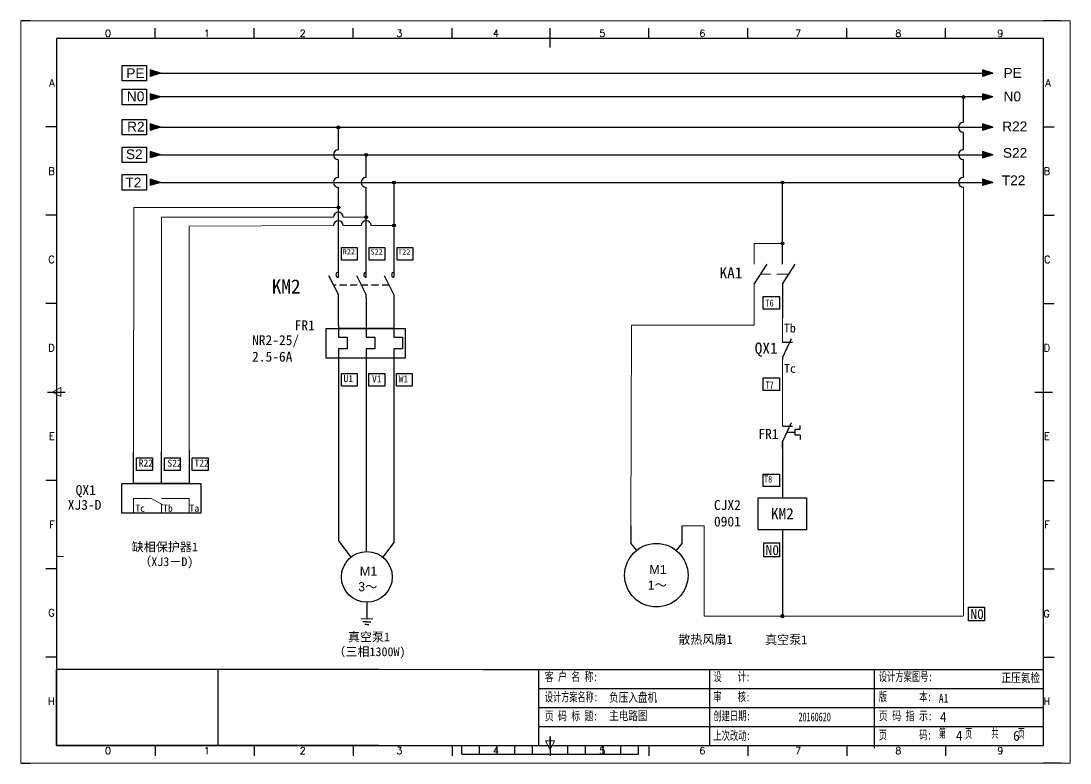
# Model space of a CAD drawing. Extents: x 2368 to 9674, y -1476 to 1321.
# Drawn here: x 3650.4 to 3947.4, y 229.6 to 439.6 of the extents above; entities that cross this region are included whole.
import ezdxf
from ezdxf.enums import TextEntityAlignment as Align

# ---------------------------------------------------------------- set-up
doc = ezdxf.new("R2010")
doc.units = 0
doc.header["$MEASUREMENT"] = 0
doc.linetypes.add('ACISOWELD', pattern=[3, 2, -1])
for name, color, linetype in [('AE_BOR', 1, 'Continuous'), ('MISC', 2, 'Continuous'), ('SYMS', 7, 'Continuous')]:
    doc.layers.add(name, color=color, linetype=linetype)
doc.styles.add('Standard0.67', font='', dxfattribs={"width": 0.67})
doc.styles.add('Standard_0.8', font='', dxfattribs={"width": 0.8})
doc.styles.add('WD', font='romans.shx', dxfattribs={"bigfont": 'gbcbig.shx'})
doc.styles.add('样式 0', font='')
doc.styles.add('样式 2', font='')
doc.styles.add('样式 8', font='arial.ttf')
doc.styles.get('Standard0.67').set_extended_font_data('FangSong_GB2312')
doc.styles.get('Standard_0.8').set_extended_font_data('FangSong_GB2312')
doc.styles.get('样式 0').set_extended_font_data('KaiTi_GB2312')
doc.styles.get('样式 2').set_extended_font_data('NSimSun')

# ---------------------------------------------------------------- blocks, each defined once
blk = doc.blocks.new('gb_a2_a')
for p, q in [((584, 410), (25, 410)), ((25, 410), (25, 10)), ((584, 10), (584, 410)), ((25, 10), (584, 10))]:
    blk.add_line(p, q)
at = {"lineweight": 9, "ltscale": 0.1}
blk.add_line((25, 116.86), (29, 116.86), dxfattribs=at)
at = {"layer": 'AE_BOR', "lineweight": 30}
for p, q in [((10, 420), (4.93, 420)), ((594, 420), (584, 420)), ((4.93, 0), (10, 0)), ((594, 0), (584, 0))]:
    blk.add_line(p, q, dxfattribs=at)
at = {"layer": 'AE_BOR', "color": 1, "lineweight": 15}
for p, q in [((4.93, 420), (598.93, 420)), ((4.93, 0), (4.93, 420)), ((598.93, 420), (598.93, 0)), ((22.5, 210), (27.5, 212.5)), ((27.5, 207.5), (22.5, 210)), ((27.5, 212.5), (27.5, 207.5)), ((304.5, 7.5), (302, 12.5)), ((302, 12.5), (307, 12.5)), ((307, 12.5), (304.5, 7.5)), ((598.93, 0), (4.93, 0))]:
    blk.add_line(p, q, dxfattribs=at)
at = {"layer": 'AE_BOR'}
for p, q in [((81, 410), (81, 416)), ((137, 410), (137, 416)), ((193, 410), (193, 416)), ((249, 410), (249, 416)), ((304.5, 410), (304.5, 416)), ((360.5, 410), (360.5, 416)), ((416.5, 410), (416.5, 416)), ((472.5, 410), (472.5, 416)), ((528.5, 410), (528.5, 416)), ((25, 360), (19, 360)), ((584, 360), (590, 360)), ((25, 310), (19, 310)), ((584, 310), (590, 310)), ((25, 260), (19, 260)), ((584, 260), (590, 260)), ((25, 160), (19, 160)), ((584, 160), (590, 160)), ((25, 110), (19, 110)), ((584, 110), (590, 110)), ((25, 60), (19, 60)), ((584, 60), (590, 60)), ((81, 10), (81, 4)), ((137, 10), (137, 4)), ((193, 10), (193, 4)), ((249, 10), (249, 4)), ((304.5, 10), (304.5, 4)), ((360.5, 10), (360.5, 4)), ((416.5, 10), (416.5, 4)), ((472.5, 10), (472.5, 4)), ((528.5, 10), (528.5, 4))]:
    blk.add_line(p, q, dxfattribs=at)
at = {"layer": 'AE_BOR', "color": 2, "lineweight": 30}
for p, q in [((304.5, 405), (304.5, 415)), ((20, 210), (30, 210)), ((579, 210), (589, 210)), ((304.5, 10), (304.5, 15)), ((304.5, 15), (304.5, 5)), ((254.5, 5), (254.5, 10)), ((264.5, 5), (264.5, 10)), ((274.5, 5), (274.5, 10)), ((284.5, 5), (284.5, 10)), ((294.5, 5), (294.5, 10)), ((304.5, 10), (304.5, 5)), ((314.5, 5), (314.5, 10)), ((324.5, 5), (324.5, 10)), ((334.5, 5), (334.5, 10)), ((344.5, 5), (344.5, 10)), ((354.5, 5), (354.5, 10)), ((254.5, 5), (354.5, 5))]:
    blk.add_line(p, q, dxfattribs=at)
at = {"layer": 'AE_BOR', "style": 'WD'}
for s, p in [('0', (54.27, 411)), ('1', (110.12, 411)), ('2', (164.42, 411)), ('3', (219.22, 411)), ('4', (273.82, 411)), ('5', (334.12, 411)), ('6', (390.81, 411)), ('7', (445.01, 411)), ('8', (501.67, 411)), ('9', (559.4, 411)), ('0', (54.27, 5)), ('1', (110.12, 5)), ('2', (164.42, 5)), ('3', (219.22, 5)), ('4', (273.82, 5)), ('5', (334.12, 5)), ('6', (390.81, 5)), ('7', (445.01, 5)), ('8', (501.67, 5)), ('9', (559.4, 5))]:
    blk.add_text(s, height=4, dxfattribs=at).set_placement(p, align=Align.CENTER)
for s, p in [('A', (24, 385)), ('A', (588.05, 385)), ('B', (24, 335)), ('B', (587.67, 335)), ('C', (24, 285)), ('C', (587.86, 285)), ('D', (24, 235)), ('D', (587.67, 235)), ('E', (24, 185)), ('E', (587.48, 185)), ('F', (24, 135)), ('F', (587.48, 135)), ('F', (587.48, 135)), ('G', (24, 85)), ('G', (587.48, 84.56)), ('H', (24, 35)), ('H', (587.67, 35))]:
    blk.add_text(s, height=4, dxfattribs=at).set_placement(p, align=Align.MIDDLE_RIGHT)
blk = doc.blocks.new('WDDOT')
blk.add_hatch(color=256).paths.add_polyline_path([(0.5, 0, 1), (-0.5, 0, 1)])
blk.add_circle((0, 0), 0.5)

msp = doc.modelspace()

# ---------------------------------------------------------------- hatches: boundary and pattern name
for points in [[(3689.87248, 418.11617), (3686.95411, 419.05143), (3686.95411, 417.18092)], [(3925.5763, 418.12024), (3922.65793, 419.05549), (3922.65793, 417.18499)], [(3689.87248, 409.55044), (3686.95411, 410.48569), (3686.95411, 408.61519)], [(3925.5763, 409.55451), (3922.65793, 410.48976), (3922.65793, 408.61926)], [(3689.87248, 401.79255), (3686.95411, 402.7278), (3686.95411, 400.8573)], [(3925.5763, 401.75826), (3922.65793, 402.69351), (3922.65793, 400.82301)], [(3689.87248, 393.95794), (3686.95411, 394.89319), (3686.95411, 393.02269)], [(3925.5763, 393.96201), (3922.65793, 394.89726), (3922.65793, 393.02676)]]:
    msp.add_hatch(color=256).paths.add_polyline_path(points)
h = msp.add_hatch(color=256)
edge = h.paths.add_edge_path()
edge.add_arc((3917.23032, 418.10457), 0.39323, 0, 360)
h = msp.add_hatch(color=256)
edge = h.paths.add_edge_path()
edge.add_arc((3740.24589, 409.52183), 0.39323, 0, 360)
h = msp.add_hatch(color=256)
edge = h.paths.add_edge_path()
edge.add_arc((3748.12073, 401.75987), 0.39323, 0, 360)
h = msp.add_hatch(color=256)
edge = h.paths.add_edge_path()
edge.add_arc((3755.99458, 393.93026), 0.39323, 0, 360)
h = msp.add_hatch(color=256)
edge = h.paths.add_edge_path()
edge.add_arc((3865.96298, 393.92893), 0.39323, 0, 360)
h = msp.add_hatch(color=256)
edge = h.paths.add_edge_path()
edge.add_arc((3740.27162, 386.84536), 0.39323, 0, 360)
h = msp.add_hatch(color=256)
edge = h.paths.add_edge_path()
edge.add_arc((3748.12153, 384.10627), 0.39323, 0, 360)
h = msp.add_hatch(color=256)
edge = h.paths.add_edge_path()
edge.add_arc((3755.99613, 381.74561), 0.39323, 0, 360)
h = msp.add_hatch(color=256)
edge = h.paths.add_edge_path()
edge.add_arc((3865.96298, 376.6417), 0.39323, 0, 360)
at = {"lineweight": 0}
h = msp.add_hatch(color=256, dxfattribs=at)
edge = h.paths.add_edge_path()
edge.add_arc((3865.96298, 271.21096), 0.5, 0, 360)
at = {"layer": 'MISC'}
for points in [[(3689.87248, 424.88077), (3686.95411, 425.81602), (3686.95411, 423.94552)], [(3925.5763, 424.88484), (3922.65793, 425.82009), (3922.65793, 423.94959)]]:
    msp.add_hatch(color=256, dxfattribs=at).paths.add_polyline_path(points)

# ---------------------------------------------------------------- linework, layer by layer
for p, q in [((3689.87248, 418.11617), (3686.95411, 419.05143)), ((3686.95411, 419.05143), (3686.95411, 417.18092)), ((3925.5763, 418.12024), (3922.65793, 419.05549)), ((3922.65793, 419.05549), (3922.65793, 417.18499)), ((3689.87248, 418.11617), (3686.95411, 417.18092)), ((3925.5763, 418.12024), (3922.65793, 417.18499)), ((3689.87248, 409.55044), (3686.95411, 410.48569)), ((3686.95411, 410.48569), (3686.95411, 408.61519)), ((3925.5763, 409.55451), (3922.65793, 410.48976)), ((3922.65793, 410.48976), (3922.65793, 408.61926)), ((3689.87248, 409.55044), (3686.95411, 408.61519)), ((3689.85978, 409.55451), (3925.5763, 409.55451)), ((3689.87248, 409.55451), (3706.78388, 409.55451)), ((3925.5763, 409.55451), (3922.65793, 408.61926)), ((3689.87248, 401.79255), (3686.95411, 402.7278)), ((3686.95411, 402.7278), (3686.95411, 400.8573)), ((3689.87248, 401.79255), (3686.95411, 400.8573)), ((3689.87248, 401.79255), (3706.79092, 401.79255)), ((3689.87248, 401.79255), (3925.4693, 401.79255)), ((3925.5763, 401.75826), (3922.65793, 402.69351)), ((3922.65793, 402.69351), (3922.65793, 400.82301)), ((3925.5763, 401.75826), (3922.65793, 400.82301)), ((3689.87248, 393.95794), (3686.95411, 394.89319)), ((3686.95411, 394.89319), (3686.95411, 393.02269)), ((3689.87248, 393.95794), (3686.95411, 393.02269)), ((3689.87248, 393.95794), (3706.79127, 393.95794)), ((3689.87248, 393.95794), (3925.5636, 393.95794)), ((3925.5763, 393.96201), (3922.65793, 394.89726)), ((3922.65793, 394.89726), (3922.65793, 393.02676)), ((3925.5763, 393.96201), (3922.65793, 393.02676)), ((3857.99226, 365.13689), (3861.64777, 370.80957)), ((3865.96298, 365.13689), (3869.61849, 370.80957)), ((3737.4682, 367.64219), (3740.2459, 362.13382)), ((3745.3432, 367.64219), (3748.1209, 362.13382)), ((3753.2182, 367.64219), (3755.9959, 362.13382)), ((3740.24599, 350.1039), (3742.69871, 350.1039)), ((3742.69871, 350.1039), (3742.69871, 346.80196)), ((3748.12099, 350.10385), (3750.57331, 350.10385)), ((3750.57331, 350.10385), (3750.57331, 346.80191)), ((3755.99486, 350.10343), (3758.44792, 350.10343)), ((3758.44792, 350.10343), (3758.44792, 346.80148)), ((3868.41814, 349.67441), (3865.96298, 344.41959)), ((3865.96298, 348.71647), (3868.78289, 348.71647)), ((3742.69871, 346.80196), (3740.24608, 346.80196)), ((3750.57331, 346.80191), (3748.12108, 346.80191)), ((3758.44792, 346.80148), (3755.99487, 346.80148)), ((3868.41814, 325.88467), (3865.96298, 320.62985)), ((3866.19681, 324.92672), (3868.78289, 324.92672)), ((3869.55882, 322.43177), (3869.55882, 324.08274)), ((3869.55882, 324.08274), (3870.99969, 324.08274)), ((3871.02809, 322.43177), (3869.55882, 322.43177)), ((3871.02809, 321.16234), (3871.02809, 321.1722)), ((3865.96298, 320.62985), (3865.96298, 309.63244)), ((3865.96298, 320.62985), (3865.96298, 316.22042)), ((3865.96298, 320.01257), (3865.96298, 304.63229)), ((3865.96298, 295.63219), (3865.96298, 271.21096)), ((3748.30543, 275.11318), (3748.30543, 270.41406)), ((3748.30543, 269.54146), (3747.17963, 269.54146)), ((3748.30543, 268.84716), (3747.73124, 268.84716)), ((3748.30543, 269.54146), (3749.43123, 269.54146)), ((3748.30543, 268.84716), (3748.87961, 268.84716)), ((3796.88847, 250.70992), (3841.14, 250.70992)), ((3841.14, 250.70992), (3909.92559, 250.70992)), ((3909.92559, 250.70992), (3939.92342, 250.70992)), ((3796.88847, 245.3484), (3841.14, 245.3484)), ((3841.14, 245.3484), (3909.92559, 245.3484)), ((3909.92559, 245.3484), (3939.92342, 245.3484)), ((3796.88847, 239.98688), (3841.14, 239.98688)), ((3841.14, 239.98688), (3909.92559, 239.98688)), ((3781.19, 234.62535), (3841.14, 234.62535)), ((3781.19, 234.62535), (3841.14, 234.62535)), ((3841.14, 234.62535), (3909.92559, 234.62535))]:
    msp.add_line(p, q)
at = {"color": 0}
for p, q in [((3925.5763, 418.12024), (3689.87248, 418.12024)), ((3917.21387, 410.93707), (3917.21387, 418.10457)), ((3740.2459, 403.15404), (3740.2459, 409.52183)), ((3917.21387, 403.17511), (3917.21387, 408.14873)), ((3748.12074, 395.3235), (3748.12074, 401.75987)), ((3740.2459, 395.3235), (3740.2459, 400.3657)), ((3917.21387, 395.3405), (3917.21387, 400.38677)), ((3706.07589, 256.07144), (3706.07589, 234.62535))]:
    msp.add_line(p, q, dxfattribs=at)
at = {"color": 0, "ltscale": 2}
for p, q in [((3740.24589, 409.52183), (3739.85266, 409.52183)), ((3748.12073, 401.75987), (3747.7275, 401.75987)), ((3740.2459, 367.10349), (3740.2459, 392.53516)), ((3748.12074, 367.10349), (3748.12074, 392.53516)), ((3755.99458, 393.93026), (3755.60135, 393.93026)), ((3755.99458, 393.92526), (3755.99473, 367.10349)), ((3865.96298, 370.80957), (3865.96298, 393.96364)), ((3740.27162, 386.84536), (3739.8784, 386.84536)), ((3748.12153, 384.10627), (3747.7283, 384.10627)), ((3755.99613, 381.74561), (3755.6029, 381.74561)), ((3865.96298, 365.13689), (3865.96298, 355.59166)), ((3740.2459, 361.62385), (3740.2459, 362.13382)), ((3740.2459, 353.4362), (3740.2459, 361.62385)), ((3748.12068, 361.31211), (3748.12099, 350.10385)), ((3748.12074, 361.62385), (3748.12074, 362.13413)), ((3748.12074, 361.30474), (3748.12074, 361.62385)), ((3755.99476, 362.13607), (3755.99477, 361.62385)), ((3755.99479, 361.62385), (3755.99486, 350.10343)), ((3740.2459, 353.4362), (3740.24599, 350.1039)), ((3755.99557, 352.62907), (3740.24637, 352.62917)), ((3740.24608, 346.80196), (3740.24653, 330.05435)), ((3748.12108, 346.80191), (3748.12153, 330.05435)), ((3755.99487, 346.80148), (3755.99497, 330.05435)), ((3865.96298, 344.41959), (3865.96298, 343.80231)), ((3740.24692, 330.0544), (3740.24692, 312.4952)), ((3748.12153, 330.05435), (3748.12153, 312.4952)), ((3755.99613, 330.05392), (3755.99613, 312.4952)), ((3866.19681, 324.92672), (3865.96298, 324.92672)), ((3867.19056, 323.25726), (3869.55882, 323.25726)), ((3698.00402, 318.20929), (3698.00407, 308.70234)), ((3865.96298, 320.62985), (3865.96298, 320.01257)), ((3865.96298, 318.59403), (3865.96298, 320.62985)), ((3682.25515, 308.70234), (3682.25515, 317.69707)), ((3690.12999, 308.70234), (3690.12999, 317.69707)), ((3740.24692, 312.4952), (3740.24692, 292.50998)), ((3748.12153, 312.4952), (3748.12153, 289.47747)), ((3755.99613, 312.4952), (3755.99613, 292.03834)), ((3698.00483, 308.70229), (3682.25562, 308.70239)), ((3660.42342, 234.62535), (3660.42342, 256.07144)), ((3751.72837, 256.07144), (3660.42342, 256.07144)), ((3781.19, 256.07144), (3939.92342, 256.07144)), ((3796.88847, 256.07144), (3796.88847, 234.62535)), ((3845.45433, 234.36091), (3845.45433, 256.07144)), ((3892.03452, 233.86745), (3892.03452, 256.07144)), ((3939.92342, 234.62535), (3939.92342, 256.07144)), ((3909.92559, 239.98688), (3939.92342, 239.98688)), ((3751.72837, 234.62535), (3660.42342, 234.62535)), ((3909.92559, 234.62535), (3939.92342, 234.62535))]:
    msp.add_line(p, q, dxfattribs=at)
at = {"lineweight": 0}
for p, q in [((3917.21387, 392.55216), (3917.21387, 271.25742)), ((3682.30465, 386.84536), (3682.25515, 317.69707)), ((3740.27162, 386.84536), (3682.30465, 386.84536)), ((3682.30465, 386.84536), (3682.30465, 386.84536)), ((3690.12918, 384.10627), (3690.12918, 317.69707)), ((3690.12918, 381.58044), (3690.12918, 384.10627)), ((3690.12918, 384.10627), (3738.85275, 384.10627)), ((3748.12153, 384.10627), (3741.64109, 384.10627)), ((3698.0032, 381.58044), (3738.85275, 381.7042)), ((3698.0032, 381.58044), (3698.0032, 317.69707)), ((3746.72736, 381.72318), (3741.64109, 381.7042)), ((3755.99613, 381.74561), (3749.5157, 381.72318)), ((3857.92351, 376.6417), (3866.06223, 376.6417)), ((3857.92351, 376.6417), (3857.92351, 370.80957)), ((3859.93157, 368.01162), (3862.57584, 368.01162)), ((3864.41214, 368.01162), (3867.86437, 368.01162)), ((3857.99226, 365.13689), (3857.99226, 353.58027)), ((3823.093, 296.7783), (3823.19339, 353.58027)), ((3857.99226, 353.58027), (3823.19339, 353.58027)), ((3865.96298, 348.71647), (3865.96298, 349.47499)), ((3682.25562, 300.31852), (3682.25562, 304.51043)), ((3682.25562, 304.51043), (3687.25562, 304.51043)), ((3687.25562, 304.51043), (3690.55197, 302.72747)), ((3698.00483, 304.51043), (3690.12999, 304.51043)), ((3690.12999, 300.31852), (3690.12999, 302.95571)), ((3698.00483, 300.31852), (3698.00483, 304.51043)), ((3837.45033, 296.7783), (3843.82043, 296.7783)), ((3843.82043, 296.7783), (3843.82043, 271.21096)), ((3748.30543, 270.41406), (3746.61543, 270.41406)), ((3748.30543, 270.41406), (3749.99543, 270.41406)), ((3917.17823, 271.21096), (3843.90665, 271.21096))]:
    msp.add_line(p, q, dxfattribs=at)
at = {"linetype": 'ACISOWELD'}
msp.add_line((3754.60705, 364.888), (3738.85705, 364.888), dxfattribs=at)
at = {"linetype": 'Continuous', "lineweight": 0}
for p, q in [((3865.96298, 355.59166), (3865.96298, 349.47499)), ((3865.96298, 343.80231), (3865.96298, 324.92672))]:
    msp.add_line(p, q, dxfattribs=at)
at = {"ltscale": 2}
for p, q in [((3870.99845, 324.08274), (3870.99817, 325.1787)), ((3871.02809, 322.43177), (3871.02809, 321.1722)), ((3823.093, 296.7783), (3823.093, 291.74885)), ((3837.45033, 296.7783), (3837.45033, 291.76382)), ((3740.24692, 292.50998), (3743.89279, 287.82047)), ((3755.99613, 292.03834), (3752.71887, 287.81629)), ((3823.093, 292.54325), (3823.093, 292.54325)), ((3823.093, 291.74885), (3824.7499, 289.67466)), ((3837.45033, 291.76382), (3835.78251, 289.66943)), ((3837.43841, 291.74901), (3837.43841, 291.74887)), ((3754.04359, 289.47996), (3754.04359, 289.47984))]:
    msp.add_line(p, q, dxfattribs=at)
at = {"lineweight": 9, "ltscale": 0.1}
for p, q in [((3751.72837, 256.07144), (3781.19, 256.07144)), ((3840.68862, 256.05172), (3870.15025, 256.05172)), ((3751.72837, 234.62535), (3781.19, 234.62535)), ((3779.83265, 234.62535), (3779.83265, 234.62535)), ((3779.83265, 234.62535), (3779.83265, 234.62535))]:
    msp.add_line(p, q, dxfattribs=at)
at = {"color": 1, "lineweight": -3}
for points in [[(3679.00668, 427.06113), (3685.94755, 427.06113), (3685.94755, 422.70855), (3679.00668, 422.70855)], [(3679.00668, 420.29247), (3685.94755, 420.29247), (3685.94755, 415.93988), (3679.00668, 415.93988)], [(3679.00668, 411.72673), (3685.94755, 411.72673), (3685.94755, 407.37415), (3679.00668, 407.37415)], [(3679.00668, 403.93048), (3685.94755, 403.93048), (3685.94755, 399.5779), (3679.00668, 399.5779)], [(3679.00668, 396.13423), (3685.94755, 396.13423), (3685.94755, 391.78165), (3679.00668, 391.78165)]]:
    msp.add_lwpolyline(points, close=True, dxfattribs=at)
at = {"color": 1, "ltscale": 2}
for points in [[(3741.10858, 375.52287), (3745.56945, 375.52287), (3745.56945, 371.92707), (3741.10858, 371.92707)], [(3748.97372, 375.52287), (3753.43458, 375.52287), (3753.43458, 371.92707), (3748.97372, 371.92707)], [(3756.88259, 375.52287), (3761.34346, 375.52287), (3761.34346, 371.92707), (3756.88259, 371.92707)], [(3860.48758, 361.61468), (3865.16298, 361.61468), (3865.16298, 358.04264), (3860.48758, 358.04264)], [(3741.10726, 339.8578), (3745.56813, 339.8578), (3745.56813, 336.262), (3741.10726, 336.262)], [(3748.91421, 339.8578), (3753.37508, 339.8578), (3753.37508, 336.262), (3748.91421, 336.262)], [(3756.72181, 339.8578), (3761.18268, 339.8578), (3761.18268, 336.262), (3756.72181, 336.262)], [(3860.48758, 338.65181), (3865.16298, 338.65181), (3865.16298, 335.07977), (3860.48758, 335.07977)], [(3683.11784, 315.98092), (3687.5787, 315.98092), (3687.5787, 312.38512), (3683.11784, 312.38512)], [(3690.98297, 315.98092), (3695.44384, 315.98092), (3695.44384, 312.38512), (3690.98297, 312.38512)], [(3698.89185, 315.98092), (3703.35272, 315.98092), (3703.35272, 312.38512), (3698.89185, 312.38512)], [(3860.48758, 311.41551), (3865.16298, 311.41551), (3865.16298, 307.84347), (3860.48758, 307.84347)], [(3860.6994, 291.89747), (3865.16298, 291.89747), (3865.16298, 288.01136), (3860.6994, 288.01136)], [(3918.6861, 273.77061), (3923.14969, 273.77061), (3923.14969, 269.88451), (3918.6861, 269.88451)]]:
    msp.add_lwpolyline(points, close=True, dxfattribs=at)
at = {"color": 0, "ltscale": 2}
for points in [[(3736.80376, 352.62912), (3759.19765, 352.62912), (3759.19765, 344.2453), (3736.80376, 344.2453)], [(3678.93305, 308.70234), (3701.32694, 308.70234), (3701.32694, 300.31852), (3678.93305, 300.31852)]]:
    msp.add_lwpolyline(points, close=True, dxfattribs=at)
msp.add_lwpolyline([(3859.09764, 304.63229), (3872.82832, 304.63229), (3872.82832, 295.63219), (3859.09764, 295.63219)], close=True)
for centre, radius in [((3917.23032, 418.10457), 0.39323), ((3740.24589, 409.52183), 0.39323), ((3748.12073, 401.75987), 0.39323), ((3755.99458, 393.93026), 0.39323), ((3865.96298, 393.92893), 0.39323), ((3740.27162, 386.84536), 0.39323), ((3748.12153, 384.10627), 0.39323), ((3755.99613, 381.74561), 0.39323), ((3865.96298, 376.6417), 0.39323), ((3830.2657, 282.7697), 8.97915), ((3748.30543, 282.2965), 7.18332)]:
    msp.add_circle(centre, radius)
at = {"lineweight": 0}
msp.add_circle((3865.96298, 271.21096), 0.5, dxfattribs=at)
at = {"color": 0, "ltscale": 2}
for centre, start, end in [((3917.21387, 409.5429), 90, 270), ((3740.2459, 401.75987), 90, 270), ((3917.21387, 401.78094), 90, 270), ((3740.2459, 393.92933), 90, 270), ((3748.12074, 393.92933), 90, 270), ((3917.21387, 393.94633), 90, 270), ((3740.24692, 384.10627), 0, 180), ((3740.24692, 381.7042), 0, 180), ((3748.12153, 381.72318), 0, 180)]:
    msp.add_arc(centre, 1.39417, start, end, dxfattribs=at)
for centre in [(3740.24666, 367.80694), (3748.12166, 367.80694), (3755.99519, 367.80694)]:
    msp.add_arc(centre, 0.70345, 90, 270)
at = {"layer": 'MISC'}
for p, q in [((3689.87248, 424.88077), (3686.95411, 425.81602)), ((3686.95411, 425.81602), (3686.95411, 423.94552)), ((3689.87248, 424.88077), (3686.95411, 423.94552)), ((3689.87248, 424.88484), (3925.5763, 424.88484)), ((3925.5763, 424.88484), (3922.65793, 425.82009)), ((3922.65793, 425.82009), (3922.65793, 423.94959)), ((3925.5763, 424.88484), (3922.65793, 423.94959))]:
    msp.add_line(p, q, dxfattribs=at)

# ---------------------------------------------------------------- block references
at = {"xscale": 0.5, "yscale": 0.5, "zscale": 0.5}
msp.add_blockref('gb_a2_a', (3647.92342, 229.62535), dxfattribs=at)
at = {"layer": 'SYMS', "color": 0, "lineweight": -3, "xscale": 0.5, "yscale": 0.5, "zscale": 0.5}
for p in [(3917.23032, 418.10457), (3865.96298, 393.92893), (3865.96298, 376.6417)]:
    msp.add_blockref('WDDOT', p, dxfattribs=at)
at = {"layer": 'SYMS', "lineweight": -3, "xscale": 0.5, "yscale": 0.5, "zscale": 0.5}
for p in [(3917.23032, 418.10457), (3740.24589, 409.52183), (3748.12073, 401.75987), (3755.99458, 393.93026), (3865.96298, 393.92893), (3740.27162, 386.84536), (3748.12153, 384.10627), (3755.99613, 381.74561), (3865.96298, 376.6417)]:
    msp.add_blockref('WDDOT', p, dxfattribs=at)

# ---------------------------------------------------------------- texts
at = {"attachment_point": 1}
for s, insert, char_height, width, style in [('N0', (3680.371, 419.67108), 2.772, 4.9666581, '样式 8'), ('N0', (3928.57127, 419.65294), 2.772, 4.9666581, '样式 8'), ('R2', (3680.43409, 411.1082), 2.772, 4.9666581, '样式 8'), ('R22', (3928.19652, 411.17661), 2.772, 15.2742546, '样式 8'), ('S2', (3680.1041, 403.30684), 2.772, 4.9666581, '样式 8'), ('S22', (3928.38746, 403.6924), 2.772, 19.4368658, '样式 8'), ('T2', (3679.95469, 395.30055), 2.772, 4.9666581, '样式 8'), ('T22', (3928.08254, 395.91837), 2.772, 15.2742546, '样式 8'), ('\\pi-0.08632;KA1', (3848.23277, 369.94867), 3.185, 7.1073496, '样式 0'), ('\\pi1.768;Tb', (3864.60663, 353.968), 2.5, 7.1073496, '样式 0'), ('\\pi-0.010492;QX1', (3858.12997, 348.61408), 3.185, 7.1073496, '样式 0'), ('\\pi1.768;Tc', (3864.63365, 342.55087), 2.5, 7.1073496, '样式 0'), ('\\pi0.45543;KM2', (3862.24425, 301.77511), 3.185, 7.3162495, '样式 2'), ('{\\C2;M1}', (3746.30508, 285.21306), 2.56, 8.7428007, '样式 8'), ('{\\C2;M1}', (3828.26536, 285.68625), 2.56, 8.7428007, '样式 8'), ('{\\fAIGDT|b0|i0|c2|p2;\\C2;3\\fSimSun|b0|i0|c134|p2;～}', (3745.89036, 280.80262), 2.56, 9.87863, '样式 8'), ('{\\fAIGDT|b0|i0|c2|p2;\\C2;1\\fSimSun|b0|i0|c134|p2;～}', (3827.85063, 281.27581), 2.56, 9.87863, '样式 8')]:
    msp.add_mtext(s, dxfattribs=dict(at, insert=insert, char_height=char_height, width=width, style=style))
at = {"char_height": 2.5, "attachment_point": 1}
for s, insert, width in [('\\pi2.782;{\\fSimSun|b0|i0|c134|p2;缺相保护器1\\P\\pi4.921;（XJ3－D)}', (3678.94912, 292.01772), 23.0500614), ('\\pi6.372;{\\fSimSun|b0|i0|c134|p2;真空泵1\\P\\pi2.254;（三相1300W)}', (3736.57317, 266.54106), 23.0500614), ('{\\fSimSun|b0|i0|c134|p2;散热风扇1}', (3836.48882, 265.84124), 47.4976085), ('{\\fSimSun|b0|i0|c134|p2;真空泵1}', (3861.07299, 265.75799), 47.4976085)]:
    msp.add_mtext(s, dxfattribs=dict(at, insert=insert, width=width))
at = {"color": 0, "ltscale": 2, "char_height": 2.5, "attachment_point": 1}
for s, insert, width, style in [('{\\fSimSun|b0|i0|c134|p2;\\W0.72;客 户 名 称:}', (3798.69198, 255.30305), 16.2476781, 'Standard0.67'), ('{\\fSimSun|b0|i0|c134|p2;设    计:}', (3846.40629, 255.30305), 12.0312135, 'Standard0.67'), ('{\\fSimSun|b0|i0|c134|p2;设计方案图号:}', (3893.23917, 255.30305), 15.1643965, 'Standard0.67'), ('{\\fSimSun|b0|i0|c134|p2;\\W0.66;设计方案名称:}', (3798.69198, 249.57443), 15.1234231, 'Standard0.67'), ('{\\fSimSun|b0|i0|c134|p2;审    核:}', (3846.40629, 249.62968), 12.0312135, 'Standard0.67'), ('{\\fSimSun|b0|i0|c134|p2;版        本:}', (3893.23917, 249.62968), 16.8497761, 'Standard0.67'), ('{\\fSimSun|b0|i0|c134|p2;A1}', (3910.2379, 249.18925), 33.907767, 'Standard_0.8'), ('{\\fSimSun|b0|i0|c134|p2;\\W0.72;页 码 标 题:}', (3798.69198, 244.20619), 15.1234231, 'Standard0.67'), ('{\\fSimSun|b0|i0|c134|p2;创建日期:}', (3846.40629, 244.22244), 12.0312135, 'Standard0.67'), ('{\\fSimSun|b0|i0|c134|p2;20160620}', (3870.53683, 243.92456), 12.0312135, 'Standard0.67'), ('{\\fSimSun|b0|i0|c134|p2;\\W0.73;页 码 指 示:}', (3893.23917, 244.22244), 16.1994502, 'Standard0.67'), ('{\\fSimSun|b0|i0|c134|p2;上次改动:}', (3846.40629, 238.63191), 12.0312135, 'Standard0.67'), ('{\\fSimSun|b0|i0|c134|p2;页        码:}', (3893.23917, 238.78172), 15.7257887, 'Standard0.67'), ('{\\Fromans,gbcbig|c134;第}    {\\Fromans,gbcbig|c134;页}    {\\Fromans,gbcbig|c134;共}    {\\Fromans,gbcbig|c134;页}', (3910.23578, 239.02717), 33.907767, 'Standard_0.8')]:
    msp.add_mtext(s, dxfattribs=dict(at, insert=insert, width=width, style=style))
at = {"layer": 'MISC', "char_height": 2.772, "width": 4.9666581, "attachment_point": 1, "style": '样式 8'}
for insert in [(3680.20686, 426.23567), (3928.57127, 426.30562)]:
    msp.add_mtext('PE', dxfattribs=dict(at, insert=insert))
at = {"layer": 'MISC', "color": 0, "attachment_point": 1}
for s, insert, char_height, width, style in [('R22', (3741.4499, 375.083), 1.5, 5.0168263, '样式 0'), ('S22', (3749.31604, 375.03003), 1.5, 5.0168263, '样式 0'), ('T22', (3757.13849, 375.03162), 1.5, 5.0168263, '样式 0'), ('KM2', (3721.38245, 366.48969), 4, 5.0168263, '样式 0'), ('\\pi-0.4481;{\\W0.7;T6}', (3861.64812, 360.80263), 2, 3.3188227, '样式 0'), ('FR1', (3727.85986, 354.90026), 2.8, 5.0168263, '样式 0'), ('NR2-25/\\P2.5-6A', (3715.80791, 350.7037), 2.8, 20.467855, '样式 0'), ('U1', (3741.70483, 339.41793), 2, 5.0168263, '样式 0'), ('V1', (3749.76905, 339.36496), 2, 5.0168263, '样式 0'), ('W1', (3757.31938, 339.36655), 2, 5.0168263, '样式 0'), ('\\pi-0.4147;{\\W0.7;T7}', (3861.62531, 337.60923), 2, 3.3188227, '样式 0'), ('FR1', (3859.15329, 324.16115), 2.8, 5.0168263, '样式 0'), ('R22', (3683.71541, 315.54105), 2, 5.0168263, '样式 0'), ('S22', (3691.83781, 315.48808), 2, 5.0168263, '样式 0'), ('T22', (3699.48942, 315.48967), 2, 5.0168263, '样式 0'), ('\\pi-0.3814;{\\W0.7;T8}', (3861.15829, 310.99481), 2, 3.3188227, '样式 0'), ('QX1', (3665.86243, 308.28753), 2.8, 5.0168263, '样式 0'), ('XJ3-D', (3663.63178, 304.09097), 2.8, 11.3498776, '样式 0'), ('CJX2\\P0901', (3846.58317, 304.04129), 2.8, 7.9310995, '样式 0'), ('Tc', (3682.76699, 302.72225), 2, 5.0168263, '样式 0'), ('Tb', (3690.64182, 302.72225), 2, 5.0168263, '样式 0'), ('Ta', (3698.10906, 302.72225), 2, 5.0168263, '样式 0'), ('N0', (3861.19882, 291.31696), 2.8, 5.0168263, '样式 0'), ('N0', (3919.18553, 273.1901), 2.8, 5.0168263, '样式 0'), ('{\\fSimSun|b0|i0|c134|p2;正压氦检}', (3927.96601, 254.97741), 2.5, 24.1794102, 'Standard_0.8'), ('{\\fSimSun|b0|i0|c134|p2;负压入盘机}', (3816.87746, 249.43097), 2.5, 24.1794102, 'Standard_0.8'), ('{\\fSimSun|b0|i0|c134|p2;主电路图}', (3816.87746, 244.2614), 2.5, 24.1794102, 'Standard_0.8'), ('4', (3910.53145, 244.01167), 2.8, 3.0699683, '样式 0'), ('4', (3915.06936, 238.72207), 2.8, 3.0699683, '样式 0'), ('6', (3931.27374, 238.72207), 2.8, 3.0699683, '样式 0')]:
    msp.add_mtext(s, dxfattribs=dict(at, insert=insert, char_height=char_height, width=width, style=style))

doc.saveas('drawing.dxf')
